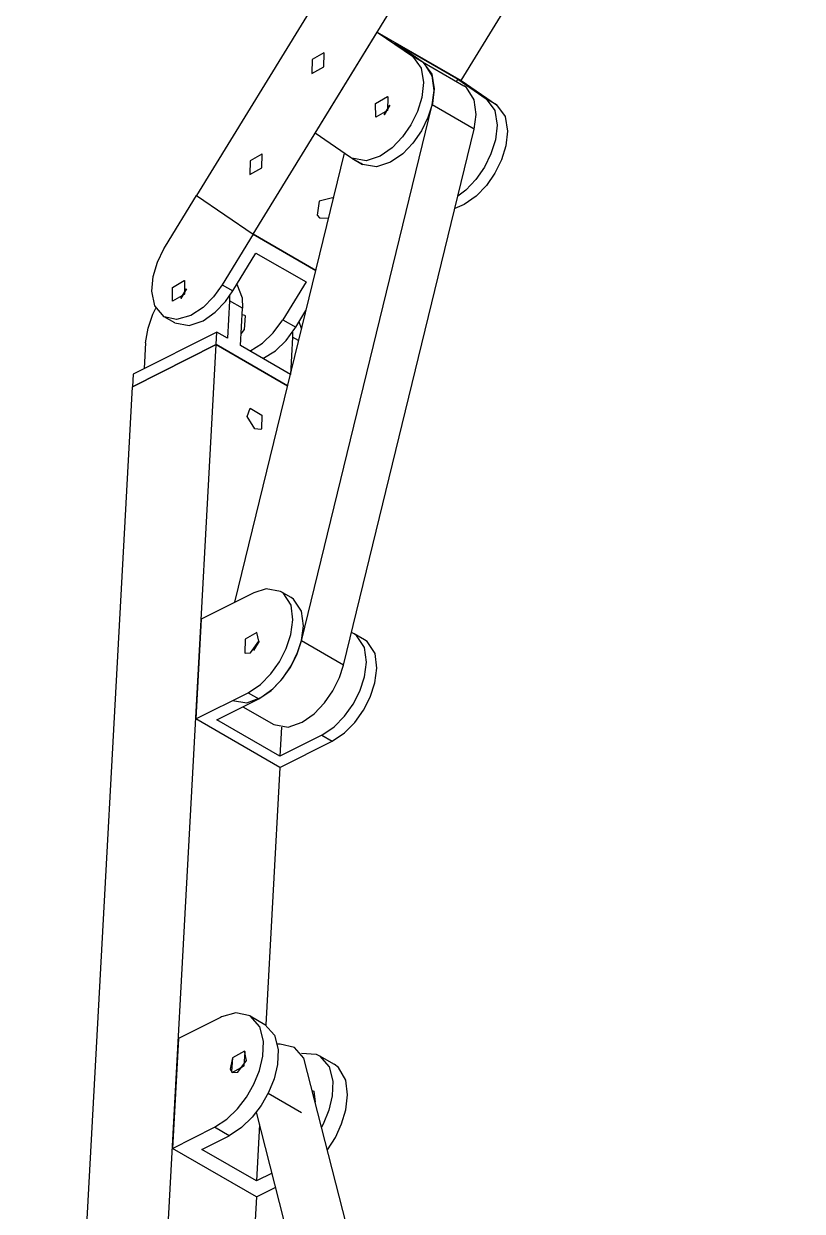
# Model space of a CAD drawing. Header units: millimetres. Extents: x -912 to 1332, y -1066 to 1362.
# Drawn here: x -309.3 to -47.1, y 587.6 to 987.8 of the extents above; entities that cross this region are included whole.
import ezdxf

# ---------------------------------------------------------------- set-up
doc = ezdxf.new("R2010")
doc.units = ezdxf.units.MM
doc.layers.add('IsoView', color=7, linetype='CONTINUOUS')

msp = doc.modelspace()

# ---------------------------------------------------------------- linework, layer by layer
at = {"layer": 'IsoView'}
for p, q in [((-161.96, 968.7), (-47.12, 1156.18)), ((-232, 916.86), (-166.93, 1023.09)), ((-206.69, 1002.42), (-251.08, 929.95)), ((-211.12, 950.94), (-190.24, 985.03)), ((-190.24, 985.03), (-161.96, 968.7)), ((-190.24, 985.03), (-178.32, 976.85)), ((-174.78, 974.81), (-184.32, 981.35)), ((-184.32, 981.35), (-163.11, 969.11)), ((-174.78, 974.81), (-178.32, 976.85)), ((-175, 974.95), (-161.08, 966.92)), ((-163.57, 968.36), (-163.11, 969.11)), ((-163.11, 969.11), (-153.57, 962.56)), ((-161.96, 968.7), (-150.03, 960.52)), ((-150.03, 960.52), (-153.57, 962.56)), ((-215.79, 779.84), (-171.78, 960.44)), ((-157.64, 952.28), (-171.78, 960.44)), ((-199.2, 942.76), (-211.12, 950.94)), ((-201.65, 771.68), (-157.64, 952.28)), ((-238.2, 792.84), (-201.31, 944.21)), ((-198.76, 942.48), (-195.22, 940.44)), ((-195.66, 940.72), (-198.3, 942.24)), ((-261.52, 912.91), (-251.08, 929.95)), ((-251.08, 929.95), (-232, 916.86)), ((-251.08, 929.95), (-232, 916.86)), ((-232, 916.86), (-242.44, 899.82)), ((-210.94, 904.7), (-232, 916.86)), ((-232, 916.86), (-210.94, 904.7)), ((-238.91, 897.77), (-231.08, 910.56)), ((-231.08, 910.56), (-214.23, 900.83)), ((-214.23, 900.83), (-222.06, 888.05)), ((-242.44, 899.82), (-238.91, 897.77)), ((-240.01, 894.48), (-240.7, 881.86)), ((-235.65, 891.96), (-240.01, 894.48)), ((-258.45, 887), (-261.98, 889.04)), ((-236.33, 879.34), (-235.65, 891.96)), ((-217.69, 885.53), (-214.24, 891.17)), ((-222.06, 888.05), (-217.69, 885.53)), ((-244.23, 883.9), (-272.46, 869.72)), ((-244.46, 879.7), (-244.23, 883.9)), ((-240.7, 881.86), (-244.23, 883.9)), ((-218.8, 882.23), (-219.48, 869.65)), ((-216.71, 881.03), (-218.8, 882.23)), ((-281.05, 206.74), (-244.46, 879.7)), ((-244.46, 879.7), (-272.69, 865.51)), ((-272.69, 865.51), (-244.46, 879.7)), ((-268.24, 880.3), (-268.71, 871.6)), ((-244.46, 879.7), (-220.42, 865.81)), ((-220.42, 865.81), (-244.46, 879.7)), ((-219.49, 869.62), (-236.33, 879.34)), ((-272.46, 869.72), (-272.69, 865.51)), ((-309.28, 192.56), (-272.69, 865.51)), ((-219.23, 794.48), (-222.77, 796.53)), ((-231.85, 796.03), (-249.49, 787.16)), ((-249.49, 787.16), (-251.32, 753.52)), ((-194.48, 780.2), (-198.02, 782.24)), ((-201.65, 771.68), (-215.79, 779.84)), ((-251.32, 753.52), (-233.68, 762.38)), ((-233.68, 762.38), (-230.15, 760.34)), ((-244.26, 753.25), (-230.15, 760.34)), ((-235.46, 757.67), (-225.09, 751.68)), ((-223.04, 737.19), (-251.32, 753.52)), ((-223.04, 741), (-244.26, 753.25)), ((-222.51, 750.81), (-223.04, 741)), ((-208.93, 748.09), (-223.04, 741)), ((-223.04, 737.19), (-205.4, 746.05)), ((-208.93, 748.09), (-205.4, 746.05)), ((-223.04, 737.19), (-227.76, 650.4)), ((-243.06, 652.94), (-257.18, 645.84)), ((-233.07, 653.48), (-228.12, 650.62)), ((-257.18, 645.84), (-259.19, 608.83)), ((-187.28, 531.49), (-214.96, 639.18)), ((-209.74, 640.01), (-204.79, 637.15)), ((-212.18, 628.37), (-211.63, 628.05)), ((-226.94, 627.43), (-215.73, 620.95)), ((-206.38, 525.43), (-230.94, 621.02)), ((-229.88, 616.9), (-230.91, 597.84)), ((-259.19, 608.83), (-245.08, 615.92)), ((-249.3, 608.46), (-240.13, 613.06)), ((-240.13, 613.06), (-245.08, 615.92)), ((-230.9, 592.5), (-259.19, 608.83)), ((-230.91, 597.84), (-249.3, 608.46)), ((-225.66, 600.48), (-230.91, 597.84)), ((-230.9, 592.5), (-252.77, 190.41)), ((-230.9, 592.5), (-224.44, 595.75))]:
    msp.add_line(p, q, dxfattribs=at)
for points in [[(-208.22, 978), (-212.2, 975.73), (-212.3, 971.12), (-212.22, 971.07)], [(-212.22, 971.07), (-208.24, 973.34), (-208.13, 977.94)], [(-208.13, 977.94), (-208.22, 978)], [(-178.32, 976.85), (-175.4, 972.89), (-174.61, 967.97), (-175.19, 963.02), (-176.69, 958.25), (-178.91, 953.78), (-181.75, 949.67), (-185.2, 946.06), (-189.28, 943.18), (-193.99, 941.61), (-198.76, 942.48)], [(-174.78, 974.81), (-171.87, 970.84), (-171.08, 965.93), (-171.66, 960.98), (-173.16, 956.21), (-175.37, 951.73), (-178.21, 947.63), (-181.66, 944.01), (-185.74, 941.14), (-190.46, 939.57), (-195.22, 940.44)], [(-171.78, 960.44), (-171.09, 965.38), (-171.69, 970.32), (-174.34, 974.48), (-175.22, 975.08)], [(-157.64, 952.28), (-156.94, 957.22), (-157.55, 962.16), (-160.2, 966.31), (-161.08, 966.92)], [(-190.76, 956.34), (-190.78, 960.92), (-186.84, 963.31), (-186.76, 963.27)], [(-186.67, 963.21), (-186.79, 958.6), (-190.76, 956.34)], [(-186.76, 963.27), (-186.67, 963.21)], [(-150.03, 960.52), (-147.12, 956.56), (-146.33, 951.64), (-146.91, 946.69), (-148.41, 941.92), (-150.62, 937.45), (-153.46, 933.34), (-156.91, 929.73), (-160.99, 926.86), (-164.14, 925.59)], [(-153.57, 962.56), (-150.65, 958.6), (-149.87, 953.68), (-150.44, 948.73), (-151.94, 943.96), (-154.16, 939.49), (-157, 935.38), (-160.45, 931.77), (-163.14, 929.72)], [(-186.05, 960.4), (-187.92, 957.16)], [(-187.92, 957.16), (-186.05, 960.4)], [(-229.1, 943.91), (-233.08, 941.64), (-233.18, 937.03), (-233.1, 936.98)], [(-233.1, 936.98), (-229.12, 939.25), (-229.01, 943.86)], [(-229.01, 943.86), (-229.1, 943.91)], [(-198.76, 942.48), (-199.2, 942.76)], [(-195.22, 940.44), (-195.66, 940.72)], [(-205.33, 929.15), (-209.8, 927.99), (-210.51, 923.34), (-209.68, 922.44)], [(-205.16, 929.03), (-205.33, 929.15)], [(-205.03, 928.94), (-205.16, 929.03)], [(-209.68, 922.44), (-206.66, 922.27)], [(-261.98, 889.04), (-265.15, 892.8), (-266.12, 897.67), (-265.65, 902.64), (-264.24, 907.43), (-262.09, 911.94), (-261.52, 912.91)], [(-259.2, 894.38), (-259.22, 898.96), (-255.28, 901.35), (-255.2, 901.3)], [(-255.2, 901.3), (-255.18, 896.72), (-255.29, 896.53)], [(-242.44, 899.82), (-245.36, 895.76), (-248.88, 892.22), (-253.04, 889.47), (-257.82, 888.12), (-261.98, 889.04)], [(-255.29, 896.53), (-259.2, 894.38)], [(-258.45, 887), (-253.61, 886.14), (-248.9, 887.74), (-244.83, 890.62), (-241.39, 894.24), (-238.91, 897.77)], [(-256.37, 895.2), (-254.5, 898.44)], [(-254.5, 898.44), (-256.37, 895.2)], [(-237.49, 900.08), (-235.78, 895.43), (-235.65, 891.96)], [(-239.99, 896.11), (-240.01, 894.48)], [(-268.24, 880.3), (-267.43, 885.22), (-265.77, 889.93), (-264.76, 892)], [(-234.82, 889.54), (-235.77, 889.71)], [(-234.91, 884.76), (-234.63, 889.41), (-234.82, 889.54)], [(-236.12, 883.31), (-234.91, 884.76)], [(-233.11, 877.48), (-228.89, 880.13), (-225.3, 883.61), (-222.32, 887.62), (-222.06, 888.05)], [(-228.75, 874.96), (-224.52, 877.61), (-220.94, 881.09), (-217.96, 885.1), (-217.69, 885.53)], [(-215.7, 885.16), (-216.55, 887.39)], [(-218.78, 883.87), (-218.8, 882.23)], [(-231.42, 851.34), (-234.02, 855.44), (-233.03, 858.28)], [(-233.03, 858.28), (-229.11, 855.93), (-229.2, 851.28), (-229.44, 851.13)], [(-229.44, 851.13), (-231.42, 851.34)], [(-233.68, 762.38), (-229.54, 765.17), (-226.04, 768.72), (-223.14, 772.79), (-220.87, 777.24), (-219.3, 781.99), (-218.63, 786.93), (-219.27, 791.87), (-221.97, 795.99), (-222.77, 796.53)], [(-222.77, 796.53), (-227.6, 797.39), (-231.85, 796.03)], [(-230.15, 760.34), (-226.01, 763.12), (-222.5, 766.68), (-219.61, 770.75), (-217.33, 775.2), (-215.77, 779.94), (-215.09, 784.89), (-215.73, 789.83), (-218.43, 793.94), (-219.23, 794.48)], [(-230.77, 782.67), (-234.74, 780.4), (-234.84, 775.79), (-234.77, 775.74)], [(-232.95, 775.84), (-230.07, 779.76), (-230.77, 782.67)], [(-208.93, 748.09), (-204.79, 750.88), (-201.29, 754.44), (-198.39, 758.51), (-196.12, 762.95), (-194.55, 767.7), (-193.88, 772.64), (-194.52, 777.58), (-197.22, 781.7), (-198.02, 782.24)], [(-198.02, 782.24), (-198.96, 782.69)], [(-238.99, 759.71), (-234.13, 759.02), (-229.45, 760.71), (-225.41, 763.64), (-222.01, 767.3), (-219.21, 771.43), (-217.04, 775.93), (-215.79, 779.84)], [(-230.06, 779.8), (-231.93, 776.56)], [(-230.06, 779.8), (-231.93, 776.56)], [(-205.4, 746.05), (-201.26, 748.84), (-197.75, 752.39), (-194.86, 756.46), (-192.59, 760.91), (-191.02, 765.66), (-190.34, 770.6), (-190.98, 775.54), (-193.68, 779.66), (-194.48, 780.2)], [(-234.77, 775.74), (-232.95, 775.84)], [(-225.09, 751.68), (-220.25, 750.81), (-215.55, 752.41), (-211.47, 755.3), (-208.03, 758.92), (-205.2, 763.03), (-203, 767.51), (-201.65, 771.68)], [(-245.08, 615.92), (-240.91, 618.67), (-237.32, 622.14), (-234.29, 626.11), (-231.81, 630.45), (-229.94, 635.08), (-228.78, 639.94), (-228.57, 644.93), (-229.77, 649.75), (-233.02, 653.45), (-233.07, 653.48)], [(-233.07, 653.48), (-237.89, 654.48), (-242.68, 653.12), (-243.06, 652.94)], [(-228.12, 650.62), (-224.84, 646.95), (-223.63, 642.13), (-223.82, 637.14), (-224.97, 632.28), (-226.83, 627.65), (-229.3, 623.3), (-232.33, 619.33), (-235.91, 615.85), (-240.07, 613.09), (-240.13, 613.06)], [(-234.96, 641.53), (-238.98, 639.31), (-239.82, 635.52)], [(-234.96, 641.53), (-238.98, 639.31), (-239.34, 634.63), (-239.06, 634.42)], [(-239.06, 634.42), (-235.05, 636.64), (-234.69, 641.32), (-234.96, 641.53)], [(-237.2, 634.53), (-234.28, 638.42), (-234.96, 641.53)], [(-214.96, 639.18), (-218.11, 642.86), (-222.95, 643.95), (-223.87, 643.92)], [(-215.73, 640.85), (-210.81, 640.52), (-209.74, 640.01)], [(-209.74, 640.01), (-206.46, 636.33), (-205.24, 631.51), (-205.44, 626.53), (-206.58, 621.67), (-208.45, 617.03), (-208.99, 615.96)], [(-207.02, 608.32), (-204.34, 612.53), (-202.25, 617.07), (-200.82, 621.85), (-200.23, 626.81), (-200.85, 631.75), (-203.32, 636.04), (-204.79, 637.15)], [(-239.82, 635.52), (-239.06, 634.42)], [(-239.06, 634.42), (-237.2, 634.53)], [(-212.14, 628.23), (-211.63, 628.05)], [(-211.63, 628.05), (-211.14, 624.35)]]:
    msp.add_lwpolyline(points, dxfattribs=at)

doc.saveas('drawing.dxf')
